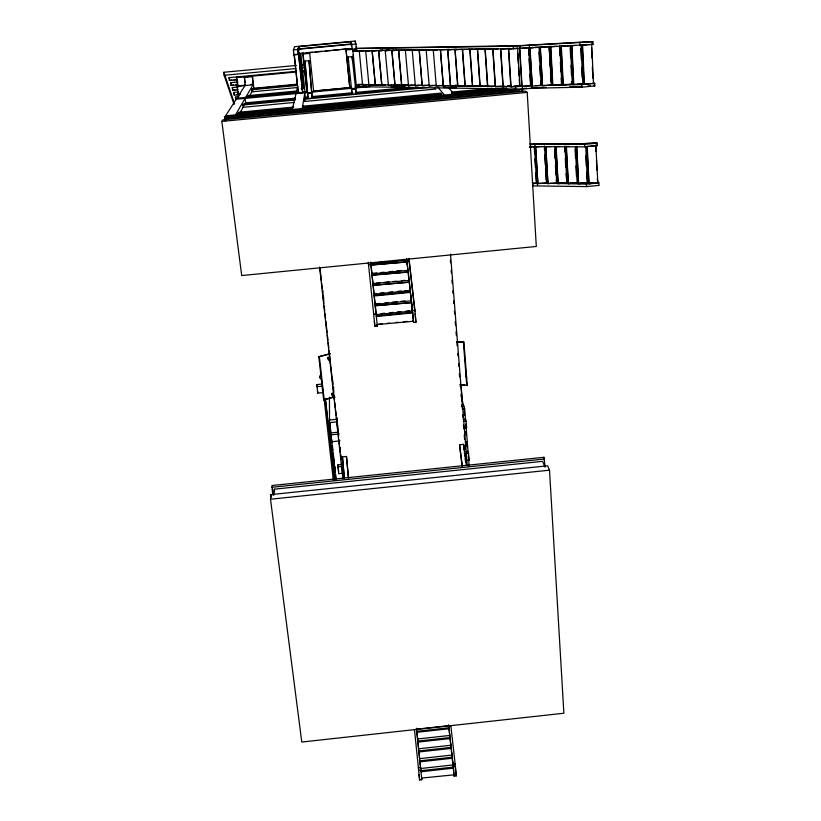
<?xml version="1.0" encoding="UTF-8"?>
<svg xmlns="http://www.w3.org/2000/svg" width="821" height="821" viewBox="0 0 821 821"><rect width="100%" height="100%" fill="white"/><g stroke="black" fill="none" stroke-linecap="round" stroke-linejoin="round"><path stroke-width="1.23" d="M323.618 300.968L323.659 297.264M322.725 292.881L322.766 290.367M322.632 392.571L317.655 393.085L317.706 390.919M317.655 393.085L316.978 384.567L321.945 384.064M273.711 495.258L274.317 489.183L542.548 461.33L544.98 467.046M270.509 499.219L270.992 494.581L547.628 465.815L549.516 470.176L563.873 713.233L301.779 742.04L270.509 499.219L549.516 470.176M272.736 494.93L271.946 485.529L543.954 457.297L545.144 466.636M312.165 98.171L308.983 60.713L304.991 61.093L307.536 93.563L308.08 98.561L312.165 98.171L308.983 60.713M308.08 98.561L304.991 61.093M435.13 88.114L435.879 89.027L304.663 101.465L304.817 100.46M308.368 97.822L304.57 98.181L304.406 99.177L428.049 87.467M302.19 108.546L304.848 92.742L305.586 99.444M307.506 91.716L305.002 91.829M302.672 92.711L298.557 53.899L302.672 92.711L298.3 93.122L294.164 54.309L298.3 93.122M301.256 89.048L303.462 88.391L299.521 52.37M292.327 109.491L296.022 93.573M296.237 92.65L297.582 86.862M302.867 54.001L303.011 53.437L307.054 92.537L302.867 54.001L309.548 53.375L309.65 52.821L313.684 91.911L313.766 91.121L350.444 87.662M300.804 53.642L304.981 91.952M352.086 48.429L298.403 53.796L303.606 52.975M298.403 53.796L297.9 49.281L351.737 44.252L352.271 49.424L356.683 49.014L355.226 41.05L294.595 46.715L293.415 49.907L293.959 54.884L298.382 54.473L297.838 49.496L298.865 46.315M240.266 112.426L243.252 107.11M244.442 104.985L245.643 102.861L295.396 98.151M249.728 95.595L253.843 88.268L297.171 84.183M238.336 115.864L238.028 113.442L238.685 112.282L293.723 107.058M294.318 102.451L243.149 107.294L242.862 105.006L243.457 103.969L295.539 99.033M297.602 87.519L251.842 91.839L251.595 89.756L252.068 88.935L297.561 84.635M235.463 114.889L245.089 98.397L245.777 103.98M245.653 97.432L253.361 84.235L251.082 84.45M226.052 120.133L227.427 117.926M240.307 94.189L238.028 94.405L237.023 86.308L253.032 84.799L252.386 76.137L253.915 88.842M221.844 121.405L222.84 119.866L525.358 91.121L527.205 92.373L536.308 246.464L241.702 275.548L221.844 121.405L527.205 92.373M224.708 119.989L224.769 116.869L516.655 89.15M238.028 94.405L238.418 93.799M239.773 94.589L234.272 95.103L233.934 92.383L238.326 91.962M245.027 85.548L244.401 76.887L245.11 82.675M237.023 86.308L245.387 84.984L224.79 117.044L257.927 113.893M238.234 89.807L232.682 90.331L235.063 89.889M237.782 84.82L231.05 85.446L233.451 85.015M237.7 88.042L236.417 77.636L236.971 76.897L237.279 77.862M237.32 79.719L229.387 80.468L231.82 80.037M460.612 385.09L467.262 385.265L463.916 342.1L456.763 341.608M457.194 342.008L463.916 342.1M330.134 353.564L318.794 356.735L323.669 399.889L333.439 396.954M334.773 396.974L323.669 399.889M334.26 398.144L331.93 395.24L331.735 393.454L333.716 392.859M330.278 361.958L327.948 359.28L327.753 357.463L329.755 356.899M318.794 356.735L330.042 353.984M448.635 725.692L416.586 729.212L416.473 728.237L420.845 770.17L418.679 770.406L414.482 729.715M417.591 738.992L416.935 732.281L449.097 728.75L449.692 735.452L417.591 738.992L417.479 737.997M417.94 742.102L450.154 738.551L450.75 745.252L418.597 748.803L417.827 741.106L450 737.556L450.154 738.551M418.956 751.954L451.222 748.393L451.817 755.084L419.613 758.645L418.833 750.938L451.057 747.377L451.222 748.393M419.038 774.439L419.623 779.95L421.778 779.714L419.972 761.837L452.289 758.255L452.884 764.946L420.629 768.518M420.547 767.573L418.392 767.809L419.623 779.95M453.141 767.307L452.853 763.992L454.998 763.756L455.963 773.905M455.409 766.342L456.25 775.876L454.105 776.122L453.254 766.578L455.409 766.342L450.862 725.713M453.356 768.158L420.988 771.75L420.865 770.703L453.192 767.122L453.356 768.158L453.951 774.839L421.594 778.072M344.286 478.15L342.439 456.876L346.483 456.455L348.504 478.017M462.09 466.225L459.534 444.787L463.557 444.366L466.41 465.476M342.367 473.296L338.724 473.666L337.975 466.913L337.934 464.86L341.567 464.491M465.62 451.653L468.021 451.406L468.586 453.397L469.119 460.15L466.708 460.407M337.975 466.913L341.618 466.533M466.174 453.644L468.586 453.397M271.761 487.315L544.682 458.98M316.927 386.701L321.914 386.188M329.529 420.034L337.133 419.254M461.371 406.539L463.906 406.272M335.81 478.643L329.539 422.641L337.185 421.861M462.12 409.063L464.665 408.807L465.569 420.26M338.006 432.195L330.689 432.944L331.468 441.749L340.027 440.867M463.054 419.357L465.476 419.11L466.041 420.988L466.585 427.854L464.152 428.1M330.699 434.884L339.268 434.001M463.608 421.235L466.041 420.988M411.188 300.784L375.064 304.386L374.171 295.498L410.315 291.896L411.064 300.291M411.557 302.6L375.228 305.72L411.557 302.6L412.306 311.005L376.121 314.628L376.049 314.115M381.036 313.612L384.772 313.242M389.759 312.75L393.495 312.37M397.231 312.001L400.976 311.621M405.954 311.128L409.7 310.749M406.641 258.533L412.511 310.492L414.933 310.246L416.001 322.243L413.579 322.479L413.271 320.611M378.358 324.254L382.104 323.874M387.091 323.371L389.595 323.125M395.835 322.499L398.329 322.253M403.327 321.75L407.072 321.37M377.126 324.572L413.435 321.268L410.623 295.344M374.807 325.701L377.219 325.455L377.311 326.122L374.889 326.358L374.355 321.411M373.288 263.13L370.876 263.808L406.744 260.257L401.695 260.319M376.993 262.761L381.929 262.268M385.634 261.909L389.339 261.54M394.285 261.057L397.99 260.688M406.867 261.078L409.258 260.842L414.933 310.246M371.03 265.039L407.093 261.92L407.852 270.335L371.913 273.896L371.03 265.039L407.093 261.92M371.851 273.444L376.808 272.952M380.513 272.593L384.228 272.223M389.175 271.73L392.89 271.361M396.605 270.992L401.551 270.509M408.201 272.028L372.077 275.148L408.201 272.028L408.961 280.454L372.898 283.553M376.613 283.194L380.339 282.824M384.054 282.455L389.01 281.962M392.725 281.593L396.451 281.223M401.407 280.731L405.122 280.361M409.32 282.188L373.124 285.308L409.32 282.188L410.069 290.603L374.007 294.185L376.429 293.456M380.154 293.087L383.879 292.717M388.846 292.225L392.571 291.855M397.538 291.363L401.264 290.993M404.989 290.613L410.069 290.603M374.243 295.981L410.438 292.379M376.234 303.77L379.969 303.401M384.946 302.898L388.682 302.528M392.407 302.159L397.385 301.656M401.12 301.286L404.845 300.917M529.494 146.918L533.229 146.559M529.432 147.154L535.21 146.59L584.655 146.867L597.411 145.635L596.805 142.782A4.372 0.657 -3.9 0 0 592.444 142.813L583.587 143.665L529.709 143.911M544.569 146.302L546.612 182.837L537.899 183.688L535.487 146.867L539.243 146.507M535.487 146.867L542.065 146.538M554.739 146.159L556.7 182.837L547.966 183.688L545.616 146.733L550.963 146.528M564.992 146.015L566.87 182.837L558.106 183.688L555.807 146.6L559.932 146.507M530.592 147.041L530.448 144.588L535.066 144.137L584.531 144.363L597.308 143.131M575.377 147.154L577.112 182.837L568.317 183.688L566.09 146.456L568.974 146.487M596.2 145.594L587.261 146.456L588.975 183.699L597.842 182.826L595.8 145.317L596.077 151.516M532.88 183.196L536.595 182.837L534.481 146.436M547.391 183.257L532.737 183.473L532.88 185.885L586.502 186.593L599.156 185.361L598.55 182.488A4.331 0.78 -3.6 0 0 597.36 182.354M559.019 183.237L565.279 182.631M570.472 183.114L575.5 182.631M579.503 183.237L585.794 182.621M576.445 146.312L578.61 183.688L587.436 182.837L585.773 147.01M591.715 182.693L580.437 183.196M591.12 183.114L593.645 182.867M549.906 183.309L586.389 184.13L599.043 182.898M432.646 85.476L429.075 85.815L436.372 85.312M312.165 97.463L352.671 93.625M356.468 93.266L418.484 87.395M439.707 85.558L436.115 85.897L443.463 85.394M352.106 94.384L356.181 94.005L355.688 89.007L355.575 88.483L351.521 88.863L352.106 94.384L348.125 57.039L352.117 56.67L356.181 94.005M449.087 49.26L440.425 49.937L443.227 85.989L445.639 85.753M242.862 105.006L295.314 100.039M443.227 85.989L450.626 85.476M451.314 49.486L447.661 49.824L450.421 86.072L452.843 85.846M455.255 85.61L457.677 85.384M450.421 86.072L457.861 85.569M457.42 49.486L454.967 49.722L457.687 86.164L460.119 85.928M457.687 86.164L465.179 85.651M448.707 87.816L452.504 87.457M464.819 49.383L462.356 49.609L465.035 86.246L467.477 86.02M465.035 86.246L472.568 85.733M472.311 49.27L469.828 49.496L472.455 86.338L474.918 86.102M472.455 86.338L481.27 85.702M479.875 49.157L477.381 49.393L479.957 86.431L482.43 86.195M479.957 86.431L487.602 85.907M487.52 49.044L485.016 49.281L487.551 86.513L490.034 86.287M487.551 86.513L495.237 86M495.258 48.921L492.744 49.168L495.217 86.605L504.207 85.969M507.994 86.226L510.498 85.989M503.078 48.808L500.543 49.044L502.975 86.708L510.765 86.174M451.714 92.075L492.261 88.227M514.603 86.441L519.929 86.143L517.63 48.223L508.445 48.932L510.816 86.8L519.929 86.143M528.601 85.497L530.941 85.271M238.028 113.442L292.204 108.3M451.365 93.194L503.694 88.227M530.941 85.651L522.094 86.492L519.806 48.429L528.734 47.597L530.653 85.466M533.116 47.464L529.75 47.782L532.265 86.123L541.162 85.281L539.038 47.074M225.57 115.823L507.542 89.058M543.461 46.941L540.085 47.259L542.527 85.753L551.466 84.902L549.085 46.417L549.352 51.518M557.018 84.758L561.841 84.522L559.871 46.017M556.484 46.335L550.491 46.735L552.543 85.189L561.841 84.522M522.915 88.555L526.415 88.227M260.473 113.647L292.338 110.63M294.893 110.383L335.676 106.514M338.221 106.268L370.086 103.241M372.642 103.005L516.666 89.325M569.281 45.596L560.979 46.202L562.949 84.809L566.316 84.491M562.949 84.809L572.299 84.142L570.41 45.483M224.39 117.454L531.834 88.258L581.863 87.18L594.804 85.948L594.691 83.373L593.316 83.106M577.943 83.999L582.838 83.763L581.032 44.95M574.197 45.586L571.56 45.668L573.438 84.43L582.838 83.763M586.41 83.598L578.241 84.183M233.8 117.321L237.618 116.962M242.718 116.469L245.274 116.233M251.647 115.628L254.192 115.381M259.292 114.899L263.12 114.54M269.493 113.934L272.049 113.688M277.139 113.206L280.967 112.836M286.067 112.354L288.623 112.118M293.713 111.625L297.541 111.266M303.914 110.661L306.469 110.414M311.57 109.932L315.387 109.573M320.488 109.09L324.316 108.721M329.416 108.239L331.961 107.992M338.334 107.387L340.889 107.151M345.99 106.668L349.808 106.299M354.908 105.817L358.736 105.457M363.836 104.965L366.382 104.729M372.765 104.123L375.31 103.877M381.683 103.272L384.238 103.036M389.328 102.543L393.156 102.184M398.257 101.701L402.085 101.332M584.008 84.05L593.46 83.373L591.746 44.406L582.212 45.134L584.008 84.05L586.276 83.834M535.436 85.661L581.74 84.604L594.691 83.373M227.058 118.522L520.073 90.679M587.641 86.051L590.299 85.805M298.013 48.952L351.645 43.934M293.415 49.907L297.838 49.496M356.201 44.036L351.788 44.447L350.967 41.45M306.161 52.729L312.534 52.134M315.09 51.897L321.473 51.302M325.301 50.943L330.401 50.461M332.946 50.225L339.33 49.629M341.885 49.393L348.258 48.788M356.191 48.367L519.159 45.648L591.489 41.584L592.865 41.748L592.988 44.375L513.371 48.757L355.565 50.81M294.041 54.658L298.444 54.248M346.082 49.958L349.89 88.483L345.969 49.414L346.082 49.958L352.743 49.332L356.499 87.857L356.088 84.625M357.504 50.789L352.958 51.22L359.824 50.707M369.399 84.542L362.584 85.189L359.28 51.128L363.857 50.697M366.187 50.604L359.28 51.128M375.792 84.614L368.947 85.261L365.673 51.035L370.261 50.604M372.621 50.512L365.673 51.035M382.247 84.686L375.31 85.168L372.118 50.933L376.736 50.502M372.118 50.933L377.958 50.522M388.774 84.768L381.796 85.251L378.635 50.84L383.274 50.409M378.635 50.84L386.753 50.081M395.373 84.84L388.425 85.497L385.223 50.748L389.883 50.307M393.464 50.102L385.223 50.748M402.033 84.922L394.963 85.405L391.874 50.645L396.553 50.204M391.874 50.645L398.996 50.112M408.755 84.994L401.643 85.487L398.596 50.553L402.126 50.214M398.596 50.553L405.759 50.009M415.549 85.076L408.509 85.743L405.389 50.45L408.93 50.112M412.594 49.907L405.389 50.45M422.425 85.158L415.334 85.825L412.245 50.348L419.5 49.804M429.362 85.23L422.107 85.733L419.182 50.245L422.764 49.907M419.182 50.245L426.479 49.701M429.219 85.989L426.181 50.143L429.783 49.804M432.339 49.712L426.181 50.143M436.269 86.082L433.262 50.04L436.885 49.701M438.25 49.712L433.262 50.04M447.661 49.824L456.373 49.157M454.967 49.722L462.51 49.157M234.006 104.236L224.123 75.296L223.866 72.258L296.473 65.434M300.291 65.075L302.836 64.838M462.356 49.609L469.951 49.044M499.004 46.417L501.559 46.181M469.828 49.496L477.473 48.932M477.381 49.393L485.078 48.819M592.865 41.748L513.207 46.202L355.349 48.542M485.016 49.281L491.512 48.819M492.744 49.168L498.019 48.819M500.543 49.044L509.667 48.347M224.123 75.296L295.488 68.584M300.578 68.112L303.134 67.866M508.445 48.932L510.99 48.696M529.75 47.782L537.909 47.177M540.085 47.259L549.413 46.551M229.387 80.468L229.028 77.646L295.642 71.386M300.743 70.904L303.298 70.668M580.108 45.165L582.366 44.95M236.417 77.636L296.422 71.991M300.578 71.601L302.846 71.386M244.032 77.42L252.047 76.661M300.455 72.115L303.883 71.786M234.088 79.822L236.345 79.616M231.05 85.446L230.701 82.664L237.433 82.028M235.699 84.799L237.936 84.594M232.682 90.331L232.333 87.57L237.885 87.047M251.595 89.756L297.376 85.435M236.622 94.661L238.819 94.456M301.348 88.596L303.462 88.391M357.371 84.84L363.015 84.306M363.067 84.471L356.242 84.943M297.366 90.957L248.25 95.595L247.726 96.509L297.171 91.839M367.069 84.594L362.584 85.189M235.843 99.782L235.504 97.094L238.039 96.847M373.452 84.666L368.947 85.261M236.848 98.263L299.244 92.373M302.497 92.065L307.526 91.583M313.253 91.049L350.423 87.529M355.277 87.067L360.511 86.574M375.31 85.168L379.887 84.737M298.403 92.64L300.578 92.434M355.493 87.18L361.804 86.585M381.796 85.251L385.244 84.922M236.232 99.228L307.68 92.475M311.477 92.116L352.332 88.247M354.888 88.011L370.199 86.564M391.812 85.004L388.425 85.497M307.618 93.019L311.693 92.629M307.536 93.563L311.631 93.173M351.614 89.397L355.688 89.007M394.963 85.405L399.601 84.963M401.643 85.487L405.143 85.158M411.916 85.24L408.509 85.743M418.751 85.312L415.334 85.825M423.297 85.62L425.668 85.394M305.607 97.186L308.152 96.95M311.98 96.58L352.814 92.722M355.36 92.475L408.95 87.406M548.828 46.499L551.343 46.397M567.67 45.73L571.437 45.576M550.111 84.83L552.677 84.768M556.505 84.686L565.453 84.481M569.292 84.389L573.13 84.306M531.084 87.785L546.417 87.447M569.415 86.944L580.919 86.698M380.02 50.06L382.576 50.019M386.414 49.968L388.969 49.937M516.758 48.234L520.021 48.531L519.867 45.976L519.159 45.648M446.84 85.733L515.711 86.718L531.69 85.743L531.834 88.258M357.782 86.677L522.464 89.15M591.602 44.201L592.988 44.375M455.008 85.24L457.574 85.271M507.511 85.969L511.35 86.02M513.915 86.051L521.602 86.164L522.31 86.636L522.618 91.706M358.839 84.471L369.04 84.625M371.595 84.655L375.423 84.707M379.24 84.768L381.796 84.799M393.269 84.963L436.639 85.589M439.184 85.62L444.284 85.692M391.186 86.626L405.266 86.841M443.668 87.447L456.466 87.642M496.151 88.268L506.393 88.432M556.628 182.662L577.922 183.134M594.045 85.692L594.804 85.948M460.181 384.649L464.902 385.059M528.734 47.597L528.878 55.058M572.299 84.142L571.816 81.464M541.162 85.281L540.639 81.279M597.411 145.635L596.918 145.286A4.362 0.667 -3.9 0 0 595.718 145.194M440.425 49.937L443.391 86.164M597.842 182.826L597.278 178.783M588.975 183.699L586.871 146.179M587.436 182.837L586.584 172.287M566.87 182.837L566.069 173.631M556.7 182.837L556.238 179.984M448.512 87.878L454.259 94.117M327.753 357.463L330.073 360.132M438.004 87.385L444.469 95.041M331.735 393.454L334.845 397.313M223.866 72.258L234.58 103.795M229.028 77.646L229.346 78.611M230.701 82.664L231.009 83.609M232.333 87.57L232.641 88.494M235.504 97.094L235.996 99.546M465.959 375.854L466.646 377.927M356.016 46.91L356.683 49.014M461.679 398.924L464.665 408.807M466.02 425.955L466.585 427.854M468.555 458.139L469.119 460.15M352.743 49.332L352.599 48.798L352.835 51.271M415.837 321.586L416.001 322.243M413.312 320.744L413.435 321.268M449.097 728.75L448.943 727.765L416.822 731.306L416.935 732.281M456.045 774.572L456.25 775.876M452.289 758.255L452.125 757.239L419.849 760.81L419.972 761.837M454.105 776.122L453.859 774.49M464.337 452.443L464.83 456.086M465.158 458.518L465.651 462.161M459.534 444.787L462.346 465.897M224.769 116.869L225.272 120.851M272.439 489.347L272.931 493.164M270.992 494.581L271.32 497.116M274.317 489.183L274.645 491.717M238.131 91.5L238.788 96.724M233.934 92.383L234.272 95.103M415.724 320.703L415.046 313.735M237.443 80.694L237.751 83.229M252.068 88.935L252.314 90.987M408.971 259.764L414.831 311.364M406.59 260L406.877 262.525M407.739 270.099L408.027 272.623M409.905 289.033L410.336 292.82M421.625 778.4L421.778 779.714M325.434 399.006L334.588 480.501M325.403 399.878L334.342 479.464M319.39 356.961L333.316 480.234M322.427 387.912L322.756 390.786M316.978 384.567L317.275 387.102M448.728 725.949L453.254 766.578M448.482 724.789L448.769 727.314M449.61 734.908L449.887 737.432M450.596 743.764L451.016 747.551M451.581 752.611L452.145 757.67M452.566 761.467L452.853 763.992M377.219 325.455L377.157 324.89M337.934 464.86L338.683 471.593M329.909 423.451L331.232 435.233M331.653 439.03L332.084 442.827M332.361 445.362L332.926 450.421M333.213 452.956L334.516 464.645M334.773 466.882L335.337 471.952M335.625 474.487L336.189 479.556M298.977 47.413L299.255 49.927M304.57 98.181L304.663 101.465M299.121 49.917L298.762 46.633L351.049 41.738L351.367 45.032M299.429 52.698L303.38 88.842M342.439 456.876L344.44 478.438M319.954 267.759L321.36 280.484M321.637 283.029L322.201 288.12M322.479 290.665L323.885 303.39M324.162 305.935L324.726 311.026M325.003 313.571L325.568 318.651M325.845 321.196L327.107 332.649M327.384 335.194L327.948 340.284M328.226 342.829L328.79 347.919M329.067 350.464L332.854 384.813M333.131 387.358L333.695 392.448M333.973 394.993L334.537 400.084M334.814 402.629L335.379 407.719M335.656 410.264L336.22 415.354M336.497 417.899L338.601 436.977M338.878 439.522L339.442 444.613M339.72 447.158L340.284 452.248M340.561 454.742L341.125 459.883M341.403 462.428L343.086 477.699M319.605 267.071L342.942 478.725M370.815 263.531L376.131 314.125L373.699 314.371L368.434 263.767M353.204 54.976L353.44 57.449M351.183 43.636L351.388 45.812M352.117 56.67L352.599 61.585M375.289 306.223L377.311 326.122M372.139 275.61L372.96 284.025M373.186 285.77L373.894 292.984M370.723 262.073L370.969 264.619L368.578 264.855L368.321 262.31M373.534 313.088L374.889 326.358M348.125 57.039L348.607 61.965M355.226 41.05L355.462 43.451M355.247 48.552L355.493 51.087M358.695 84.153L358.941 86.698M372.18 51.066L375.371 85.343M378.707 50.964L381.868 85.415M409.032 258.297L409.258 260.842M412.511 310.492L413.579 322.479M406.98 261.478L407.308 265.091M398.688 50.676L401.746 85.661M391.956 50.779L395.045 85.579M346.483 456.455L348.371 477.73M419.305 50.379L422.24 85.907M465.876 424.077L468.175 453.356M468.381 455.891L469.181 466.092M464.265 410.839L464.604 415.139M465.907 431.61L466.205 435.407M466.697 441.749L467.098 446.809M461.033 384.854L462.439 402.67M450.513 254.161L467.293 465.835M450.349 260.195L450.555 262.751M451.16 270.407L451.365 272.962M451.93 280.043L452.176 283.183M452.782 290.839L452.987 293.395M453.592 301.061L453.797 303.616M454.403 311.272L454.608 313.827M455.214 321.493L455.522 325.321M456.024 331.705L456.332 335.532M456.845 341.916L457.143 345.754M457.749 353.41L457.954 355.965M458.559 363.631L458.765 366.187M459.35 373.473L459.606 376.798M460.191 384.064L460.386 386.619M461.002 394.275L461.197 396.83M461.813 404.496L462.007 407.042M462.613 414.646L462.818 417.263M463.434 424.929L463.732 428.757M464.245 435.14L464.583 439.42M465.055 445.351L465.353 449.19M465.969 456.845L466.164 459.401M463.557 444.366L464.009 450.021M463.413 342.439L466.78 385.624M447.825 49.958L450.596 86.256M455.152 49.845L457.872 86.338M462.551 49.742L465.23 86.431M470.033 49.629L472.66 86.523M477.596 49.527L480.182 86.616M485.242 49.414L487.777 86.708M492.98 49.301L495.463 86.8M500.8 49.178L503.222 86.893M508.702 49.065L511.083 86.985M517.651 53.139L518.267 63.238M518.492 67.024L519.036 75.86M519.262 79.647L519.642 85.959M513.207 46.202L513.371 48.757M515.711 86.718L515.865 89.222M519.529 48.295L521.807 86.297M521.745 88.668L521.91 91.377M543.954 457.297L544.107 459.863M506.249 87.991L506.393 90.402M334.126 459.893L334.27 462.408L334.239 459.729M530.048 47.916L532.265 86.123M535.795 147.144L537.899 183.688M529.329 45.083L529.473 47.649M535.066 144.137L535.21 146.59M537.324 183.032L537.468 185.443M529.104 58.866L529.689 68.995M529.986 74.064L530.499 82.931M534.184 146.159L534.615 153.681M534.912 158.699L535.425 167.474M535.713 172.482L536.226 181.256M540.403 47.392L542.527 85.753M545.924 147.01L547.966 183.688M539.007 52.031L539.5 60.928M539.787 66.019L540.351 76.189M544.261 146.025L544.467 149.802M544.754 154.83L545.308 164.898M545.524 168.674L546.16 179.994M550.829 46.869L552.872 85.374M556.145 146.877L558.106 183.688M549.629 56.628L550.173 66.84M550.45 71.95L550.994 82.162M554.616 149.668L555.088 158.515M555.427 164.826L555.971 174.935M561.328 46.335L563.298 85.004M566.439 146.733L568.317 183.688M559.522 45.884L560.035 55.807M560.353 62.006L560.856 71.93M561.174 78.139L561.492 84.337M564.704 147.01L564.971 152.08M565.289 158.422L565.741 167.299M570.174 47.844L570.657 57.809M571.026 65.28L571.508 75.245M575.131 149.422L575.572 158.33M575.942 165.965L576.445 176.146M571.919 45.802L573.807 84.625M576.804 146.6L578.61 183.688M582.592 45.268L584.388 84.235M580.827 48.562L581.35 59.82M581.699 67.322L582.171 77.318M585.814 155.682L586.286 165.893M579.8 42.979L579.924 45.607M581.74 84.604L581.863 87.18M584.531 144.363L584.655 146.867M586.389 184.13L586.502 186.593M592.372 41.584L592.485 44.211M594.188 83.137L594.301 85.712M591.51 48.039L591.951 58.086M592.341 66.87L592.844 78.169M596.457 160.187L596.898 170.101M340.766 454.69L340.828 457.246M339.945 447.219L340.007 449.744M337.729 425.001L337.831 430.009M336.897 417.314L336.99 422.405M334.989 466.605L335.019 469.109M333.562 386.732L333.624 391.843M332.731 380.328L332.772 384.095M331.458 439.789L331.468 441.749M330.278 423.154L330.288 426.869M329.437 397.231L329.539 422.641M321.206 378.789A2.186 1.673 -66.8 0 1 319.646 376.86A2.186 1.673 -66.8 0 1 321.586 374.571M303.267 106.155L303.082 107.274L441.811 94.107L440.969 93.091L303.267 106.155M412.563 312.36L376.285 315.993L376.357 316.506L412.686 312.873L412.563 312.36"/></g></svg>
